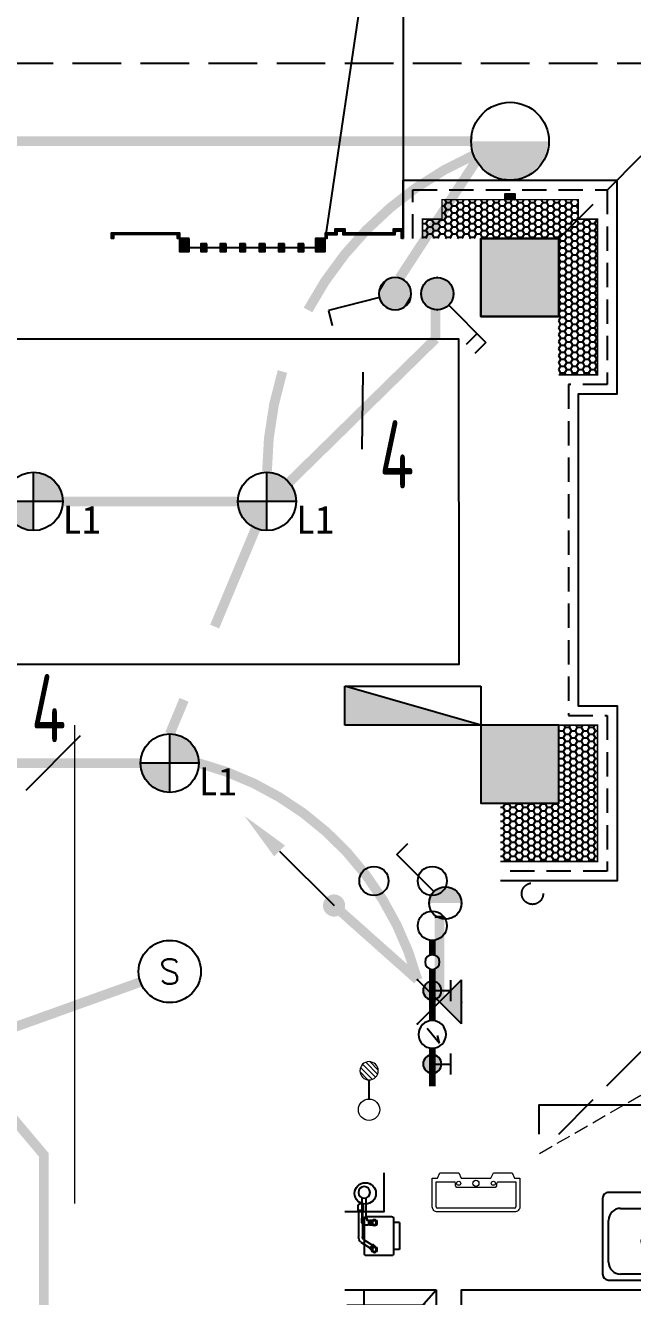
# Model space of a CAD drawing. Extents: x 3774419 to 4775970, y -926964 to 2266.
# Drawn here: x 3831078 to 3834200, y -702800 to -696270 of the extents above; entities that cross this region are included whole.
import ezdxf
from ezdxf.enums import TextEntityAlignment as Align

# ---------------------------------------------------------------- set-up
doc = ezdxf.new("R2010")
doc.units = 0
doc.header["$LTSCALE"] = 1000
doc.header["$MEASUREMENT"] = 0
doc.linetypes.add('DASH', pattern=[0.35, 0.25, -0.1])
doc.linetypes.add('HIDDEN', pattern=[0.375, 0.25, -0.125])
doc.layers.get('0').update_dxf_attribs({"linetype": 'CONTINUOUS'})
for name, color, linetype in [('!!电气', 1, 'CONTINUOUS'), ('A-EQPM-MECH', 191, 'CONTINUOUS'), ('A-标注', 1, 'CONTINUOUS'), ('AH-FURNITURE', 1, 'CONTINUOUS'), ('DIM-照明', 7, 'CONTINUOUS'), ('E-天花灯具', 92, 'CONTINUOUS'), ('E-天花辅助2', 54, 'CONTINUOUS'), ('EQUIP-照明', 3, 'CONTINUOUS'), ('EQUIP_消火栓', 7, 'CONTINUOUS'), ('IP-bath&kitchen-JOHNSON', 4, 'CONTINUOUS'), ('LVTRY', 252, 'CONTINUOUS'), ('LWIRE', 4, 'CONTINUOUS'), ('TEL_TEXT', 7, 'CONTINUOUS'), ('VPIPE-中水', 122, 'CONTINUOUS'), ('VPIPE-凝结', 150, 'CONTINUOUS'), ('VPIPE-消防', 1, 'TG_X'), ('VPIPE-给水', 3, 'TG_J'), ('VPIPE-雨水', 4, 'DASH'), ('WIRE-应急', 1, 'DASH'), ('WIRE-照明', 2, 'CONTINUOUS'), ('卫生间', 6, 'CONTINUOUS'), ('建筑-排气道', 252, 'CONTINUOUS'), ('污水', 3, 'CONTINUOUS'), ('看线', 185, 'CONTINUOUS'), ('立面', 73, 'CONTINUOUS'), ('立面-看线', 251, 'CONTINUOUS'), ('给水', 4, 'CONTINUOUS'), ('铝合金', 144, 'CONTINUOUS')]:
    doc.layers.add(name, color=color, linetype=linetype)
for name, color, linetype, lineweight in [('EQUIP_地漏', 7, 'CONTINUOUS', 18), ('PUB_HATCH', 8, 'CONTINUOUS', 9), ('STAIR', 252, 'CONTINUOUS', 20), ('VPIPE-废水', 31, 'TG_F', 18), ('WINDOW', 146, 'CONTINUOUS', 20), ('平面-空调预留孔', 252, 'CONTINUOUS', 15), ('立面-洞口示意', 252, 'CONTINUOUS', 13)]:
    doc.layers.add(name, color=color, linetype=linetype, lineweight=lineweight)
doc.styles.add('_TEL_DIM', font='SIMPLEX', dxfattribs={"width": 0.8, "height": 3.5, "bigfont": 'HZTXT'})
doc.styles.add('DIM_FONT', font='SIMPLEX', dxfattribs={"width": 0.7, "bigfont": 'GBCBIG'})
doc.styles.get("Standard").update_dxf_attribs({"font": 'gbenor.shx', "bigfont": 'gbcbig.shx'})
doc.styles.add('TG_LINETYPE', font='SIMPLEX', dxfattribs={"width": 0.8, "height": 3, "bigfont": 'HZTXT'})
doc.styles.add('黑体', font='simhei.ttf')
doc.linetypes.add('LED', pattern='A,0.5,-0.2,["LED",Standard,S=0.2,R=0,X=-0.2,Y=-0.1],-0.2', length=0.9)
doc.linetypes.add('TG_F', pattern='A,2,-0.3,["F",TG_LINETYPE,S=0.1,R=0,X=-0.23,Y=-0.15],0', length=2.3)
doc.linetypes.add('TG_J', pattern='A,2,-0.22,["J",TG_LINETYPE,S=0.1,R=0,X=-0.18,Y=-0.15],0', length=2.22)
doc.linetypes.add('TG_X', pattern='A,4,-0.3,["X",TG_LINETYPE,S=0.1,R=0,X=-0.23,Y=-0.15],0', length=4.3)

# ---------------------------------------------------------------- blocks, each defined once
blk = doc.blocks.new('A$C148B7D8E')
at = {"layer": '卫生间', "color": 252, "linetype": 'DASH'}
for p, q in [((15200, 14500), (16100, 15400)), ((15200, 9900), (16100, 10800))]:
    blk.add_line(p, q, dxfattribs=at)
blk.add_lwpolyline([(16100, 14000), (16100, 15400), (7700, 15400), (7700, 10800), (7300, 10800), (7300, 10000), (900, 10000), (900, 9000), (-900, 9000), (-900, -900), (1750, -900), (1750, -2100), (23450, -2100), (23450, -900), (25100, -900)], dxfattribs=at)
blk = doc.blocks.new('A$C1F074C3D')
at = {"layer": 'STAIR', "color": 252}
blk.add_line((-1190, 4160), (-1190, 1703.5), dxfattribs=at)
blk = doc.blocks.new('rtyg7uyhg')
at = {"layer": 'LVTRY'}
for p, q in [((193590.3, 45458.1), (193590.3, 45069.5)), ((194234.6, 45488.8), (193621, 45488.8)), ((194265.3, 45069.5), (194265.3, 45458.1)), ((193682.3, 45407), (193887.8, 45407)), ((193896.4, 45429.9), (193857.6, 45326.3)), ((193875.3, 45316), (193945.6, 45401.5)), ((193925.8, 45440.4), (193940.1, 45432.2)), ((194111.9, 45407), (194173.3, 45407)), ((193621, 45130.8), (193621, 45345.6)), ((193857.6, 45326.3), (193875.3, 45316)), ((194009.6, 45345.6), (194009.6, 45130.8)), ((194050.5, 45130.8), (194050.5, 45345.6)), ((194234.6, 45345.6), (194234.6, 45130.8)), ((193948.3, 45069.5), (193682.3, 45069.5)), ((194173.3, 45069.5), (194111.9, 45069.5)), ((193621, 45038.8), (194234.6, 45038.8))]:
    blk.add_line(p, q, dxfattribs=at)
for centre, radius in [((193866.4, 45437.7), 20.5), ((193989.2, 45437.7), 20.5), ((194071, 45437.7), 20.5), ((193815.3, 45238.2), 25.6), ((194137.5, 45238.2), 25.6)]:
    blk.add_circle(centre, radius, dxfattribs=at)
for centre, radius, start, end in [((193621, 45458.1), 30.7, 89.99999, 179.99999), ((194234.6, 45458.1), 30.7, 359.99999, 89.99999), ((193682.3, 45345.6), 61.4, 89.99999, 179.99999), ((193915.6, 45422.7), 20.5, 59.99999, 159.46231), ((193929.8, 45414.5), 20.5, 320.53767, 59.99999), ((193948.3, 45345.6), 61.4, 359.99999, 89.99999), ((194111.9, 45345.6), 61.4, 89.99999, 179.99999), ((194173.3, 45345.6), 61.4, 359.99999, 89.99999), ((193682.3, 45130.8), 61.4, 179.99999, 269.99999), ((193948.3, 45130.8), 61.4, 269.99999, 359.99999), ((194111.9, 45130.8), 61.4, 179.99999, 269.99999), ((194173.3, 45130.8), 61.4, 269.99999, 359.99999), ((193621, 45069.5), 30.7, 179.99999, 269.99999), ((194234.6, 45069.5), 30.7, 269.99999, 359.99999)]:
    blk.add_arc(centre, radius, start, end, dxfattribs=at)
at = {"layer": 'LVTRY', "style": 'DIM_FONT', "width": 0.8, "flags": 9}
for tag in ['YSIZE', 'XSIZE']:
    blk.add_attdef(tag, (193927.8, 45487.8), '', height=0.5, rotation=89.99999, dxfattribs=at)
blk = doc.blocks.new('A$C60D053AF')
at = {"layer": 'AH-FURNITURE', "color": 8}
for p, q in [((232.5, -90), (128.3, -90)), ((232.5, -110), (128.3, -110)), ((192.5, -71), (327.6, -71)), ((192.5, -91), (327.6, -91)), ((245, -129.5), (245, -122.5)), ((265, -129.5), (265, -122.5)), ((341.7, -96.9), (370, -143.2)), ((355.9, -82.7), (384.2, -129)), ((255, -281), (255, -251)), ((393, -281), (393, -251)), ((255, -281), (393, -281))]:
    blk.add_line(p, q, dxfattribs=at)
for points in [[(170, -68, 1), (170, -94), (192.5, -94), (192.5, -68)], [(234, -251), (414, -251, 0.414214), (424, -241), (424, -111, 0.414214), (414, -101), (234, -101, 0.414214), (224, -111), (224, -241, 0.414214)], [(268, -122.5), (268, -107, 0.414214), (248, -87), (232.5, -87), (232.5, -113), (242, -113), (242, -122.5)], [(242, -152, 1), (268, -152), (268, -129.5), (242, -129.5)], [(383.8, -161.2, 1), (402.2, -142.8), (386.3, -126.9), (367.9, -145.3)]]:
    blk.add_lwpolyline(points, format="xyb", close=True, dxfattribs=at)
for centre, radius in [((100, -100), 30), ((255, -152), 15), ((255, -152), 10), ((393, -152), 15), ((393, -152), 10)]:
    blk.add_circle(centre, radius, dxfattribs=at)
for radius in [40, 20]:
    blk.add_arc((327.6, -111), radius, 45, 90, dxfattribs=at)
blk = doc.blocks.new('A-Kitchen-7')
at = {"layer": 'LVTRY'}
for p, q in [((-518.7, 779.7), (-7.2, 834.3)), ((-7.2, 834.3), (-3.6, 810.6)), ((-515, 756), (-518.7, 779.7)), ((-3.6, 810.6), (-515, 756)), ((515, 756), (-515, 756)), ((-515, 756), (-515, 40)), ((-485.6, 760.5), (-484.9, 756)), ((-29.1, 767), (-112.1, 756)), ((-29.1, 767), (-35.2, 806.4)), ((515, 780), (0, 780)), ((0, 756), (0, 780)), ((515, 756), (515, 780)), ((515, 40), (515, 756)), ((-515, 40), (515, 40))]:
    blk.add_line(p, q, dxfattribs=at)
blk.add_lwpolyline([(-468.9, 40), (-468.9, 0), (468.9, 0), (468.9, 40)], close=True, dxfattribs=at)
blk = doc.blocks.new('FRSDFDGDGDRGDR')
at = {"layer": '平面-空调预留孔', "color": 252}
for p, q in [((699612.3, 775044), (699612.3, 775441.2)), ((699618.9, 775447.8), (699746.3, 775447.8)), ((699746.3, 775447.8), (699746.3, 775355.4)), ((699719.9, 775342.2), (699719.9, 775143)), ((699726.5, 775348.8), (699739.7, 775348.8)), ((699726.5, 775136.4), (699739.7, 775136.4)), ((699746.3, 775129.8), (699746.3, 775037.4)), ((699746.3, 775037.4), (699618.9, 775037.4))]:
    blk.add_line(p, q, dxfattribs=at)
blk.add_lwpolyline([(699766.1, 775166.7), (699792.5, 775153.5), (699792.5, 775057.2), (699766.1, 775044), (699766.1, 775017.6), (699618.9, 775017.6, -0.414214), (699592.5, 775044), (699592.5, 775441.2, -0.414214), (699618.9, 775467.6), (699766.1, 775467.6), (699766.1, 775441.2), (699792.5, 775428), (699792.5, 775331.6), (699766.1, 775318.4)], format="xyb", close=True, dxfattribs=at)
for centre, radius in [((699739.7, 775331.6), 10.6), ((699739.7, 775243.2), 15.8), ((699739.7, 775153.5), 10.6)]:
    blk.add_circle(centre, radius, dxfattribs=at)
for centre, start, end in [((699618.9, 775441.2), 90, 180), ((699726.5, 775342.2), 90, 180), ((699739.7, 775355.4), 270, 360), ((699726.5, 775143), 180, 270), ((699739.7, 775129.8), 0, 90), ((699618.9, 775044), 180, 270)]:
    blk.add_arc(centre, 6.6, start, end, dxfattribs=at)
blk = doc.blocks.new('*U148')
h = blk.add_hatch(color=5)
h.set_gradient(color1=(0, 0, 255), rotation=180, tint=1)
h.paths.add_polyline_path([(0, 0), (-6.35, -6.35), (-6.35, -2.159), (-15, -2.159), (-15, 2.159), (-6.35, 2.159), (-6.35, 6.35)])
at = {"color": 0, "linetype": 'Continuous'}
blk.add_lwpolyline([(0, 0), (-6.35, -6.35), (-6.35, -2.159), (-15, -2.159), (-15, 2.159), (-6.35, 2.159), (-6.35, 6.35)], close=True, dxfattribs=at)
blk = doc.blocks.new('GDGDRGDRGRD')
at = {"layer": 'PUB_HATCH'}
blk.add_hatch(color=252, dxfattribs=at).paths.add_polyline_path([(430319.8, 370173.6), (430319.8, 370443.6), (430179.8, 370443.6), (430179.8, 370428.6), (430284.8, 370428.6), (430304.8, 370408.6), (430304.8, 370208.6), (430284.8, 370188.6), (429964.8, 370188.6), (429944.8, 370208.6), (429944.8, 370408.6), (429964.8, 370428.6), (430069.8, 370428.6), (430069.8, 370443.6), (429929.8, 370443.6), (429929.8, 370173.6)])
at = {"layer": 'LVTRY', "color": 251}
for p, q in [((430080.5, 371515.4), (429864.6, 371758.3)), ((430334.8, 371758.3), (429864.6, 371758.3)), ((429864.6, 371758.3), (429864.6, 370858.3)), ((430234.8, 370858.3), (430234.8, 371758.3)), ((430334.8, 371515.4), (430080.5, 371515.4)), ((430080.5, 371515.4), (430080.5, 371100.3)), ((429864.6, 370858.3), (430080.5, 371100.3)), ((430080.5, 371100.3), (430334.8, 371100.3)), ((429864.6, 370858.3), (430334.8, 370858.3))]:
    blk.add_line(p, q, dxfattribs=at)
at = {"layer": 'LVTRY'}
for p, q in [((429924.8, 371678.3), (430324.8, 371678.3)), ((429914.8, 370948.3), (429914.8, 371668.3)), ((429994.8, 371628.3), (429994.8, 371418.3)), ((429999.8, 371628.3), (429999.8, 371418.3)), ((430289.8, 371638.3), (430004.8, 371638.3)), ((430289.8, 371633.3), (430004.8, 371633.3)), ((430045.1, 371658.3), (430045.1, 371568.3)), ((430049.6, 371658.3), (430045.1, 371658.3)), ((430049.6, 371568.3), (430049.6, 371658.3)), ((430194.8, 371418.3), (430194.8, 371628.3)), ((430199.8, 371418.3), (430199.8, 371628.3)), ((430234.8, 371668.3), (430234.8, 370948.3)), ((430045.1, 371568.3), (430049.6, 371568.3)), ((429974.8, 371525.6), (430102.3, 371525.6)), ((429974.8, 371521.1), (429974.8, 371525.6)), ((430102.3, 371521.1), (429974.8, 371521.1)), ((430045.1, 371388.3), (430045.1, 371478.3)), ((430045.1, 371478.3), (430049.6, 371478.3)), ((430049.6, 371478.3), (430049.6, 371388.3)), ((430219.8, 371525.6), (430092.3, 371525.6)), ((430092.3, 371525.6), (430092.3, 371521.1)), ((430092.3, 371521.1), (430219.8, 371521.1)), ((430102.3, 371525.6), (430102.3, 371521.1)), ((430219.8, 371521.1), (430219.8, 371525.6)), ((430234.8, 371100.3), (430234.8, 371515.4)), ((430004.8, 371413.3), (430289.8, 371413.3)), ((429935.4, 371358.3), (429974.2, 371358.3)), ((429954.8, 371338.9), (429954.8, 371377.7)), ((430004.8, 371408.3), (430289.8, 371408.3)), ((430049.6, 371388.3), (430045.1, 371388.3)), ((429935.4, 371258.3), (429974.2, 371258.3)), ((429954.8, 371238.9), (429954.8, 371277.7)), ((430045.1, 371228.3), (430045.1, 371138.3)), ((430049.6, 371228.3), (430045.1, 371228.3)), ((430049.6, 371138.3), (430049.6, 371228.3)), ((429994.8, 370988.3), (429994.8, 371198.3)), ((429999.8, 370988.3), (429999.8, 371198.3)), ((430004.8, 371208.3), (430289.8, 371208.3)), ((430004.8, 371203.3), (430289.8, 371203.3)), ((430194.8, 371198.3), (430194.8, 370988.3)), ((430199.8, 371198.3), (430199.8, 370988.3)), ((430102.3, 371095.6), (429974.8, 371095.6)), ((429974.8, 371095.6), (429974.8, 371091.1)), ((429974.8, 371091.1), (430102.3, 371091.1)), ((430045.1, 371138.3), (430049.6, 371138.3)), ((430092.3, 371091.1), (430092.3, 371095.6)), ((430092.3, 371095.6), (430219.8, 371095.6)), ((430219.8, 371091.1), (430092.3, 371091.1)), ((430102.3, 371091.1), (430102.3, 371095.6)), ((430219.8, 371095.6), (430219.8, 371091.1)), ((430045.1, 370958.3), (430045.1, 371048.3)), ((430045.1, 371048.3), (430049.6, 371048.3)), ((430049.6, 371048.3), (430049.6, 370958.3)), ((430289.8, 370983.3), (430004.8, 370983.3)), ((430289.8, 370978.3), (430004.8, 370978.3)), ((430049.6, 370958.3), (430045.1, 370958.3)), ((430324.8, 370938.3), (429924.8, 370938.3))]:
    blk.add_line(p, q, dxfattribs=at)
at = {"layer": 'LVTRY', "color": 252}
for p, q in [((430069.8, 370428.6), (430069.8, 370443.6)), ((430179.8, 370428.6), (430179.8, 370443.6))]:
    blk.add_line(p, q, dxfattribs=at)
at = {"layer": 'LVTRY'}
blk.add_lwpolyline([(429608.8, 370758.3), (429734.8, 370758.3), (429734.8, 371758.3), (427634.8, 371758.3)], dxfattribs=at)
at = {"layer": 'LVTRY', "color": 252}
for points in [[(430334.8, 370158.6), (429914.8, 370158.6), (429914.8, 370458.6), (430334.8, 370458.6)], [(430319.8, 370173.6), (429929.8, 370173.6), (429929.8, 370443.6), (430319.8, 370443.6)], [(429964.8, 370428.6), (430284.8, 370428.6), (430304.8, 370408.6), (430304.8, 370208.6), (430284.8, 370188.6), (429964.8, 370188.6), (429944.8, 370208.6), (429944.8, 370408.6), (429964.8, 370428.6)]]:
    blk.add_lwpolyline(points, close=True, dxfattribs=at)
at = {"layer": 'LVTRY'}
for centre, radius in [((430147.3, 371523.3), 29.7), ((430147.3, 371523.3), 11.7), ((429954.8, 371358.3), 17), ((429954.8, 371258.3), 17), ((430147.3, 371093.3), 29.7), ((430147.3, 371093.3), 11.7)]:
    blk.add_circle(centre, radius, dxfattribs=at)
for centre, radius, start, end in [((429924.8, 371668.3), 10, 90, 180), ((430224.8, 371668.3), 10, 0, 90), ((430004.8, 371628.3), 10, 90, 180), ((430004.8, 371628.3), 5, 90, 180), ((430189.8, 371628.3), 10, 0, 90), ((430189.8, 371628.3), 5, 0, 90), ((430047.3, 371523.3), 56.7, 2.27424, 87.72576), ((430047.3, 371523.3), 52.2, 2.47041, 87.52959), ((430147.3, 371523.3), 56.7, 92.27424, 177.72576), ((430147.3, 371523.3), 52.2, 92.47041, 177.52959), ((430047.3, 371523.3), 56.7, 272.27424, 357.72576), ((430047.3, 371523.3), 52.2, 272.47041, 357.52959), ((430147.3, 371523.3), 56.7, 182.27424, 267.72576), ((430147.3, 371523.3), 52.2, 182.47041, 267.52959), ((430004.8, 371418.3), 10, 180, 270), ((430004.8, 371418.3), 5, 180, 270), ((430189.8, 371418.3), 5, 270, 0), ((430189.8, 371418.3), 10, 270, 0), ((430004.8, 371198.3), 10, 90, 180), ((430004.8, 371198.3), 5, 90, 180), ((430047.3, 371093.3), 56.7, 2.27424, 87.72576), ((430147.3, 371093.3), 56.7, 92.27424, 177.72576), ((430189.8, 371198.3), 10, 0, 90), ((430189.8, 371198.3), 5, 0, 90), ((430047.3, 371093.3), 52.2, 2.47041, 87.52959), ((430047.3, 371093.3), 56.7, 272.27424, 357.72576), ((430047.3, 371093.3), 52.2, 272.47041, 357.52959), ((430147.3, 371093.3), 56.7, 182.27424, 267.72576), ((430147.3, 371093.3), 52.2, 92.47041, 177.52959), ((430147.3, 371093.3), 52.2, 182.47041, 267.52959), ((430004.8, 370988.3), 10, 180, 270), ((430004.8, 370988.3), 5, 180, 270), ((430189.8, 370988.3), 5, 270, 0), ((430189.8, 370988.3), 10, 270, 0), ((429924.8, 370948.3), 10, 180, 270), ((430224.8, 370948.3), 10, 270, 0)]:
    blk.add_arc(centre, radius, start, end, dxfattribs=at)
at = {"layer": '立面-洞口示意', "color": 252}
blk.add_lwpolyline([(430334.8, 370158.6), (430071.3, 370252.5), (429914.8, 370458.6)], dxfattribs=at)
at = {"xscale": -1, "rotation": 270}
blk.add_blockref('FRSDFDGDGDRGDR', (-345582.7, -327434.2), dxfattribs=at)
at = {"xscale": -1}
blk.add_blockref('rtyg7uyhg', (622599.6, 326769.5), dxfattribs=at)
at = {"rotation": 270}
blk.add_blockref('A$C60D053AF', (430334.8, 372358.3), dxfattribs=at)
at = {"layer": 'LVTRY', "color": 1, "extrusion": (0, 0, -1), "xscale": -0.7999999999883585, "yscale": 0.7999999999883585, "zscale": -0.7999999999883585}
blk.add_blockref('A-Kitchen-7', (-429196.8, 370158.6), dxfattribs=at)
at = {"layer": '建筑-排气道', "xscale": -5, "yscale": 5, "zscale": 5, "rotation": 90}
blk.add_blockref('*U148', (430134.7, 370490.9), dxfattribs=at)
blk = doc.blocks.new('A$C2705576B')
at = {"layer": '给水'}
h = blk.add_hatch(color=252, dxfattribs=at)
edge = h.paths.add_edge_path()
edge.add_arc((417.5, -1741.2), 47.2, 0, 360)
h = blk.add_hatch(color=252, dxfattribs=at)
edge = h.paths.add_edge_path()
edge.add_arc((794.7, -1741.2), 47.2, 0, 360)
at = {"layer": '给水', "color": 252}
for p, q in [((363.1, -1645.4), (471.8, -1645.4)), ((417.5, -1741.2), (417.5, -1645.4)), ((740.3, -1645.4), (849, -1645.4)), ((794.7, -1741.2), (794.7, -1645.4)), ((601.1, -1768.1), (525.3, -1704.3)), ((525.3, -1704.3), (564, -1715))]:
    blk.add_line(p, q, dxfattribs=at)
at = {"layer": '给水', "color": 252, "const_width": 35.4}
for points in [[(499.1, -1741.2), (302.5, -1741.2)], [(903.5, -1741.2), (640.6, -1741.2)], [(1052.8, -1741.2), (978.5, -1741.2)]]:
    blk.add_lwpolyline(points, dxfattribs=at)
at = {"layer": '给水', "color": 252}
for centre, radius in [((417.5, -1741.2), 47.2), ((569.8, -1741.2), 70.8), ((794.7, -1741.2), 47.2), ((941, -1741.2), 37.5)]:
    blk.add_circle(centre, radius, dxfattribs=at)
blk = doc.blocks.new('$TwtSys$00000141')
at = {"color": 252}
for p, q in [((-47.1, 3.8), (-5, 45.9)), ((-47.1, 3.8), (-5, 45.9)), ((-43.6, -17.5), (17.5, 43.6)), ((-43.6, -17.5), (17.5, 43.6)), ((-33.2, -33.2), (33.2, 33.2)), ((-33.2, -33.2), (33.2, 33.2)), ((-16.2, -43.5), (43.8, 16.4)), ((-16.2, -43.5), (43.8, 16.4)), ((5.7, -46.1), (46.1, -5.7)), ((5.7, -46.1), (46.1, -5.7))]:
    blk.add_line(p, q, dxfattribs=at)
blk.add_circle((0, 0), 47, dxfattribs=at)
blk.add_circle((0, 0), 47, dxfattribs=at)
blk = doc.blocks.new('$TwtSys$00000434')
at = {"color": 252}
for p, q in [((-0.5, 0.5), (-0.5, -0.5)), ((-0.5, -0.5), (0.5, 0.5)), ((0.5, 0.5), (-0.5, 0.5)), ((0.5, -0.5), (0.5, 0.5)), ((-0.5, -0.5), (0.5, -0.5))]:
    blk.add_line(p, q, dxfattribs=at)
blk.add_solid([(0.5, -0.5), (0.5, 0.5), (-0.5, -0.5)], dxfattribs=at)
blk = doc.blocks.new('A$C028C60F5')
at = {"color": 252}
blk.add_lwpolyline([(400, 0), (0, 0), (0, -400), (400, -400)], close=True, dxfattribs=at)
at = {"layer": 'PUB_HATCH', "color": 252}
blk.add_solid([(0, -400), (400, -400), (0, 0), (400, 0)], dxfattribs=at)
blk = doc.blocks.new('A$C3EFA6995')
for p in [(9700, 100), (9700, -2400), (15900, -2400)]:
    blk.add_blockref('A$C028C60F5', p)
at = {"xscale": -1}
blk.add_blockref('A$C028C60F5', (16300, 100), dxfattribs=at)
blk = doc.blocks.new('A$C24590F8F')
at = {"layer": '立面'}
h = blk.add_hatch(dxfattribs=at)
h.set_pattern_fill('ANSI31', color=252, scale=2)
h.set_pattern_definition([(45, (-879550.0308, -779765.5013), (-2.24506403, 2.24506403), [])])
h.paths.add_polyline_path([(14874.7, 15800), (14824.7, 15800), (14824.7, 15830), (14874.7, 15830)])
h = blk.add_hatch(dxfattribs=at)
h.set_pattern_fill('ANSI31', color=252, scale=2)
h.set_pattern_definition([(45, (-879750.0308, -780835.0008), (-2.24506403, 2.24506403), [])])
edge = h.paths.add_edge_path()
edge.add_line((13150, 15600), (13140, 15600))
edge.add_line((13140, 15600), (13140, 15620))
edge.add_line((13140, 15620), (12810, 15620))
edge.add_line((12810, 15620), (12810, 15600.1))
edge.add_line((12810, 15600.1), (12800, 15600))
edge.add_line((12800, 15600), (12800, 15630))
edge.add_line((12800, 15630), (13150, 15630))
edge.add_line((13150, 15630), (13150, 15600))
h = blk.add_hatch(dxfattribs=at)
h.set_pattern_fill('ANSI31', color=252, scale=2)
h.set_pattern_definition([(45, (-691542.282, -939480.3315), (-2.24506403, 2.24506403), [])])
h.paths.add_polyline_path([(14299.8, 15600.1), (13900.1, 15600.1), (13900.1, 15630.1), (13950.1, 15630.1), (13950.1, 15650.2), (14000.1, 15650.2), (14000.1, 15630.2), (14249.9, 15630), (14250.1, 15650.2), (14299.8, 15650.2)])
h.paths.add_polyline_path([(14289.8, 15600.1), (13910.1, 15600.1), (13910.1, 15620.1), (13960.1, 15620.1), (13960.1, 15640.2), (13990.1, 15640.2), (13990.1, 15620.2), (14259.8, 15620), (14260, 15640.2), (14289.8, 15640.2)])
h = blk.add_hatch(dxfattribs=at)
h.set_pattern_fill('ANSI31', color=252, scale=2)
h.set_pattern_definition([(45, (-690902.5144, -939480.51), (-2.24506403, 2.24506403), [])])
h.paths.add_polyline_path([(13200, 15600), (13150, 15600), (13150, 15533.3), (13200, 15533.3)])
h = blk.add_hatch(dxfattribs=at)
h.set_pattern_fill('ANSI31', color=252, scale=2)
h.set_pattern_definition([(45, (-690992.517, -939480.519), (-2.24506403, 2.24506403), [])])
h.paths.add_polyline_path([(13290, 15573), (13260, 15573), (13260, 15533.3), (13290, 15533.3)])
h = blk.add_hatch(dxfattribs=at)
h.set_pattern_fill('ANSI31', color=252, scale=2)
h.set_pattern_definition([(45, (-691092.517, -939480.518), (-2.24506403, 2.24506403), [])])
h.paths.add_polyline_path([(13390, 15573), (13360, 15573), (13360, 15533.3), (13390, 15533.3)])
h = blk.add_hatch(dxfattribs=at)
h.set_pattern_fill('ANSI31', color=252, scale=2)
h.set_pattern_definition([(45, (-691192.517, -939480.517), (-2.24506403, 2.24506403), [])])
h.paths.add_polyline_path([(13490, 15573), (13460, 15573), (13460, 15533.3), (13490, 15533.3)])
h = blk.add_hatch(dxfattribs=at)
h.set_pattern_fill('ANSI31', color=252, scale=2)
h.set_pattern_definition([(45, (-691292.517, -939480.5162), (-2.24506403, 2.24506403), [])])
h.paths.add_polyline_path([(13590, 15573), (13560, 15573), (13560, 15533.3), (13590, 15533.3)])
h = blk.add_hatch(dxfattribs=at)
h.set_pattern_fill('ANSI31', color=252, scale=2)
h.set_pattern_definition([(45, (-691392.517, -939480.5153), (-2.24506403, 2.24506403), [])])
h.paths.add_polyline_path([(13690, 15573), (13660, 15573), (13660, 15533.3), (13690, 15533.3)])
h = blk.add_hatch(dxfattribs=at)
h.set_pattern_fill('ANSI31', color=252, scale=2)
h.set_pattern_definition([(45, (-691492.517, -939480.5144), (-2.24506403, 2.24506403), [])])
h.paths.add_polyline_path([(13790, 15573), (13760, 15573), (13760, 15533.3), (13790, 15533.3)])
h = blk.add_hatch(dxfattribs=at)
h.set_pattern_fill('ANSI31', color=252, scale=2)
h.set_pattern_definition([(45, (-691602.5177, -939480.5138), (-2.24506403, 2.24506403), [])])
h.paths.add_polyline_path([(13900, 15600), (13850, 15600), (13850, 15533.3), (13900, 15533.3)])
at = {"layer": '立面-看线'}
h = blk.add_hatch(dxfattribs=at)
h.set_pattern_fill('HONEY', color=252, scale=13)
h.set_pattern_definition([(0, (-420517.216, -516416.725), (30.95625, 17.872595), [20.6375, -41.275]), (120, (-420517.216, -516416.725), (-30.9562463, 17.8726014), [20.6375, -41.275]), (60, (-420517.216, -516416.725), (3.7e-06, 35.7451964), [-41.275, 20.6375])])
h.paths.add_polyline_path([(14499.7, 15700), (14499.7, 15800), (15199.7, 15800), (15199.7, 15700), (15299.7, 15700), (15299.7, 14900), (15100, 14900), (15100, 15600), (14400.6, 15600), (14400.6, 15700)])
h = blk.add_hatch(dxfattribs=at)
h.set_pattern_fill('HONEY', color=252, scale=13)
h.set_pattern_definition([(0, (-420616.579, -519916.725), (30.95625, 17.872595), [20.6375, -41.275]), (120, (-420616.579, -519916.725), (-30.9562463, 17.8726014), [20.6375, -41.275]), (60, (-420616.579, -519916.725), (3.7e-06, 35.7451964), [-41.275, 20.6375])])
h.paths.add_polyline_path([(14800, 12700), (15100, 12700), (15100, 13100), (15299.4, 13100), (15299.4, 12400), (14800, 12400)])
at = {"color": 252, "const_width": 8}
for points in [[(15100, 14900), (15299.7, 14900), (15299.7, 15700), (15199.7, 15700), (15199.7, 15800), (14909.7, 15800), (14909.7, 15800), (14789.7, 15800), (14789.7, 15800), (14499.7, 15800), (14499.7, 15700), (14399.7, 15700), (14399.7, 15600)], [(15100, 13100), (15300, 13100), (15300, 12400), (14800, 12400)]]:
    blk.add_lwpolyline(points, dxfattribs=at)
at = {"layer": 'A-EQPM-MECH', "color": 252}
for points in [[(9300.3, 15600), (9300.3, 18300), (14300.2, 18300), (14300.2, 15600)], [(14300, 18300), (13900, 15600)]]:
    blk.add_lwpolyline(points, dxfattribs=at)
at = {"layer": 'IP-bath&kitchen-JOHNSON', "color": 252}
blk.add_lwpolyline([(14200, 10800), (14200, 10600), (14000, 10600)], dxfattribs=at)
at = {"layer": 'VPIPE-中水', "color": 252, "linetype": 'Continuous'}
blk.add_circle((14105.2, 10695), 55, dxfattribs=at)
at = {"layer": 'VPIPE-凝结', "color": 252}
blk.add_line((14125, 11180), (14125, 11278), dxfattribs=at)
at = {"layer": 'VPIPE-废水', "color": 252}
blk.add_circle((14125, 11125), 55, dxfattribs=at)
at = {"layer": 'VPIPE-消防', "color": 252, "linetype": 'Continuous'}
blk.add_circle((14150, 12300), 75, dxfattribs=at)
at = {"layer": 'VPIPE-给水', "color": 252, "linetype": 'Continuous'}
for centre in [(14450, 12300), (14450, 12070)]:
    blk.add_circle(centre, 75, dxfattribs=at)
at = {"layer": 'VPIPE-雨水', "color": 252}
blk.add_circle((14965, 12235), 55, dxfattribs=at)
at = {"layer": 'WINDOW', "color": 252, "linetype": 'DASH', "ltscale": 0.3}
blk.add_lwpolyline([(15001.9, 10900), (15521.5, 11200, -0.131652), (15601.9, 10900)], format="xyb", dxfattribs=at)
at = {"layer": '看线', "color": 252}
blk.add_lwpolyline([(14299.7, 15600), (14299.7, 15900), (15399.7, 15900), (15399.7, 14800), (15200, 14800), (15200, 13200), (15400, 13200), (15400, 12300), (14800, 12300)], dxfattribs=at)
at = {"layer": '看线', "color": 252, "linetype": 'HIDDEN', "ltscale": 0.5}
blk.add_lwpolyline([(14349.7, 15600), (14349.7, 15850), (15349.7, 15850), (15349.7, 14850), (15150, 14850), (15150, 13150), (15350, 13150), (15350, 12350), (14800, 12350)], dxfattribs=at)
at = {"layer": '看线', "color": 252, "ltscale": 0.5}
blk.add_lwpolyline([(15000, 11000), (15000, 11150), (16200, 11150), (16200, 11000)], dxfattribs=at)
at = {"layer": '立面', "color": 252}
for p, q in [((13690, 15573), (13660, 15573)), ((13660, 15573), (13660, 15533.3)), ((13690, 15533.3), (13690, 15573)), ((13660, 15533.3), (13690, 15533.3))]:
    blk.add_line(p, q, dxfattribs=at)
for points in [[(14874.7, 15800), (14824.7, 15800), (14824.7, 15830), (14874.7, 15830)], [(13200, 15600), (13150, 15600), (13150, 15533.3), (13200, 15533.3)], [(13290, 15573), (13260, 15573), (13260, 15533.3), (13290, 15533.3)], [(13390, 15573), (13360, 15573), (13360, 15533.3), (13390, 15533.3)], [(13490, 15573), (13460, 15573), (13460, 15533.3), (13490, 15533.3)], [(13590, 15573), (13560, 15573), (13560, 15533.3), (13590, 15533.3)], [(13900, 15600), (13850, 15600), (13850, 15533.3), (13900, 15533.3)]]:
    blk.add_lwpolyline(points, close=True, dxfattribs=at)
blk.add_lwpolyline([(13150, 15600), (13140, 15600), (13140, 15620), (12810, 15620), (12810, 15600.1), (12800, 15600), (12800, 15630), (13150, 15630), (13150, 15600)], dxfattribs=at)
at = {"layer": '铝合金', "color": 252}
for p, q in [((13260, 15553.2), (13200, 15553.2)), ((13360, 15553.2), (13290, 15553.2)), ((13460, 15553.2), (13390, 15553.2)), ((13560, 15553.2), (13490, 15553.2)), ((13660, 15553.2), (13590, 15553.2)), ((13760, 15553.2), (13690, 15553.2)), ((13850, 15553.2), (13790, 15553.2))]:
    blk.add_line(p, q, dxfattribs=at)
for points in [[(14874.7, 15800), (14824.7, 15800), (14824.7, 15830), (14874.7, 15830)], [(13200, 15600), (13150, 15600), (13150, 15533.3), (13200, 15533.3)], [(13290, 15573), (13260, 15573), (13260, 15533.3), (13290, 15533.3)], [(13390, 15573), (13360, 15573), (13360, 15533.3), (13390, 15533.3)], [(13490, 15573), (13460, 15573), (13460, 15533.3), (13490, 15533.3)], [(13590, 15573), (13560, 15573), (13560, 15533.3), (13590, 15533.3)], [(13690, 15573), (13660, 15573), (13660, 15533.3), (13690, 15533.3)], [(13790, 15573), (13760, 15573), (13760, 15533.3), (13790, 15533.3)], [(13900, 15600), (13850, 15600), (13850, 15533.3), (13900, 15533.3)]]:
    blk.add_lwpolyline(points, close=True, dxfattribs=at)
for points in [[(13150, 15600), (13140, 15600), (13140, 15620), (12810, 15620), (12810, 15600.1), (12800, 15600), (12800, 15630), (13150, 15630), (13150, 15600)], [(13900.1, 15600.1), (13900.1, 15630.1), (13950.1, 15630.1), (13950.1, 15650.2), (14000.1, 15650.2), (14000.1, 15630.2), (14249.9, 15630), (14250.1, 15650.2), (14299.8, 15650.2), (14299.8, 15600.1)], [(13910.1, 15600.1), (13910.1, 15620.1), (13960.1, 15620.1), (13960.1, 15640.2), (13990.1, 15640.2), (13990.1, 15620.2), (14259.8, 15620), (14260, 15640.2), (14289.8, 15640.2), (14289.8, 15600.1)]]:
    blk.add_lwpolyline(points, dxfattribs=at)
at = {"color": 252}
for name, p in [('A$C148B7D8E', (-100, 1100)), ('A$C3EFA6995', (-1200, 15500)), ('A$C028C60F5', (14700, 15600)), ('A$C1F074C3D', (13800, 8940))]:
    blk.add_blockref(name, p, dxfattribs=at)
at = {"color": 252, "xscale": -1}
blk.add_blockref('GDGDRGDRGRD', (444334.8, -361558.3), dxfattribs=at)
at = {"layer": 'EQUIP_地漏', "color": 252, "xscale": -1, "rotation": 359.999999999891}
blk.add_blockref('$TwtSys$00000141', (14125, 11325), dxfattribs=at)
at = {"layer": 'EQUIP_消火栓', "color": 252, "xscale": -700, "yscale": 200, "zscale": 700}
blk.add_blockref('$TwtSys$00000434', (14350, 13200), dxfattribs=at)
at = {"layer": '污水', "color": 252, "xscale": -1, "rotation": 269.999999999891}
blk.add_blockref('A$C2705576B', (16191.2, 10942.2), dxfattribs=at)
blk = doc.blocks.new('$equip$00001151')
blk.add_circle((0, 0.5), 0.5)
for points in [[(0.433, 0.25), (-0.433, 0.25), (0.5, 0.5), (-0.5, 0.5)], [(0.25, 0.067), (-0.25, 0.067), (0.433, 0.25), (-0.433, 0.25)], [(0, 0), (0, 0), (0.25, 0.067), (-0.25, 0.067)]]:
    blk.add_solid(points)
at = {"flags": 9}
blk.add_attdef('A', (0, 0), '', height=0.00002, dxfattribs=at)
blk = doc.blocks.new('$equip$00001154')
for p, q in [((0, 0.283), (0, -0.283)), ((0, 0.283), (0.566, -0.283)), ((0.566, 0.283), (0, -0.283))]:
    blk.add_line(p, q)
for p in [(0.566, 0.283), (0, 0.004), (0.283, 0), (0.566, -0.283)]:
    blk.add_point(p)
blk.add_solid([(0, -0.283), (0.283, 0), (0, 0.283)])
at = {"layer": 'TEL_TEXT', "style": '_TEL_DIM', "flags": 1}
blk.add_attdef('A', text='', height=0.00002, dxfattribs=at).set_placement((0, 0), align=Align.MIDDLE_CENTER)
blk = doc.blocks.new('$equip$00001213')
for p, q in [((0.147, 0.356), (0.625, 0.833)), ((0.625, 0.833), (0.766, 0.692))]:
    blk.add_line(p, q)
blk.add_circle((0, 0.208), 0.208)
for p in [(0, 0.417), (-0.208, 0.208), (0.208, 0.208), (0, 0)]:
    blk.add_point(p)
for points in [[(0.104, 0.389), (0.104, 0.028), (0, 0.417), (0, 0)], [(0.18, 0.313), (0.18, 0.104), (0.104, 0.389), (0.104, 0.028)], [(0.208, 0.208), (0.208, 0.208), (0.18, 0.313), (0.18, 0.104)]]:
    blk.add_solid(points)
at = {"flags": 9}
blk.add_attdef('A', (0, 0), '', height=0.00002, dxfattribs=at)
blk = doc.blocks.new('$TelecSys$00000079')
for p, q in [((0.7, 0.7), (0, 0)), ((0.104, 0.104), (0.104, 0.104)), ((-0.104, -0.104), (-0.104, -0.104))]:
    blk.add_line(p, q)
at = {"const_width": 0.142}
blk.add_lwpolyline([(-0.071, 0, 1), (0.071, 0, 1)], format="xyb", close=True, dxfattribs=at)
blk.add_solid([(0.63, 0.77), (0.77, 0.63), (1.15, 1.15)])
at = {"width": 0.8, "flags": 9}
blk.add_attdef('A', (0, 0), '', height=0.00002, dxfattribs=at)
blk = doc.blocks.new('$equip$00001963')
for p, q in [((0.147, 0.356), (0.625, 0.833)), ((0.625, 0.833), (0.766, 0.692)), ((0.512, 0.72), (0.653, 0.579))]:
    blk.add_line(p, q)
blk.add_circle((0, 0.208), 0.208)
for p in [(0, 0.417), (-0.208, 0.208), (0.208, 0.208), (0, 0)]:
    blk.add_point(p)
for points in [[(-0.104, 0.389), (0.104, 0.389), (-0.18, 0.313), (0.18, 0.313)], [(0, 0.417), (0, 0.417), (-0.104, 0.389), (0.104, 0.389)], [(-0.18, 0.313), (0.18, 0.313), (-0.208, 0.208), (0.208, 0.208)], [(-0.18, 0.104), (0.18, 0.104), (-0.208, 0.208), (0.208, 0.208)], [(-0.104, 0.028), (0.104, 0.028), (-0.18, 0.104), (0.18, 0.104)], [(0, 0), (0, 0), (-0.104, 0.028), (0.104, 0.028)]]:
    blk.add_solid(points)
at = {"layer": 'TEL_TEXT', "style": '_TEL_DIM', "flags": 1}
blk.add_attdef('A', text='', height=0.00002, dxfattribs=at).set_placement((0, 0), align=Align.MIDDLE_CENTER)
blk = doc.blocks.new('$equip$00001962')
for p, q in [((0.147, 0.356), (0.625, 0.833)), ((0.625, 0.833), (0.766, 0.692))]:
    blk.add_line(p, q)
blk.add_circle((0, 0.208), 0.208)
for p in [(0, 0.417), (-0.208, 0.208), (0.208, 0.208), (0, 0)]:
    blk.add_point(p)
for points in [[(-0.104, 0.389), (0.104, 0.389), (-0.18, 0.313), (0.18, 0.313)], [(0, 0.417), (0, 0.417), (-0.104, 0.389), (0.104, 0.389)], [(-0.18, 0.313), (0.18, 0.313), (-0.208, 0.208), (0.208, 0.208)], [(-0.18, 0.104), (0.18, 0.104), (-0.208, 0.208), (0.208, 0.208)], [(-0.104, 0.028), (0.104, 0.028), (-0.18, 0.104), (0.18, 0.104)], [(0, 0), (0, 0), (-0.104, 0.028), (0.104, 0.028)]]:
    blk.add_solid(points)
at = {"layer": 'TEL_TEXT', "style": '_TEL_DIM', "flags": 1}
blk.add_attdef('A', text='', height=0.00002, dxfattribs=at).set_placement((0, 0), align=Align.MIDDLE_CENTER)
blk = doc.blocks.new('$TelecSys$00000095')
blk.add_line((0.4, 0.4), (-0.4, -0.4))
at = {"width": 0.8}
blk.add_attdef('N', text='', height=1, dxfattribs=at).set_placement((-0.017, 1.056), align=Align.MIDDLE)
blk = doc.blocks.new('DFADS')
at = {"layer": 'A-标注'}
h = blk.add_hatch(color=251, dxfattribs=at)
h.paths.add_polyline_path([(3405.603, 358.327), (3406.803, 358.327, 0.414214), (3405.603, 359.527)])
h.paths.add_polyline_path([(3404.403, 358.327, 0.414214), (3405.603, 357.127), (3405.603, 358.327)])
at = {"layer": 'A-标注', "color": 92}
for p, q in [((3405.603, 357.127), (3405.603, 359.527)), ((3406.803, 358.327), (3404.403, 358.327))]:
    blk.add_line(p, q, dxfattribs=at)
blk.add_circle((3405.603, 358.327), 1.2, dxfattribs=at)
at = {"layer": 'A-标注', "color": 3, "style": '黑体'}
blk.add_text('L1', height=1.152, dxfattribs=at).set_placement((3406.799, 357.002))
blk = doc.blocks.new('$equip$00001838')
blk.add_circle((0, 0), 0.5)
at = {"style": '_TEL_DIM'}
blk.add_attdef('$TEXT$', text='', height=0.4, dxfattribs=at).set_placement((0, 0), align=Align.MIDDLE_CENTER)
at = {"style": '_TEL_DIM', "flags": 1}
blk.add_attdef('A', text='', height=0.00002, dxfattribs=at).set_placement((0, 0), align=Align.MIDDLE_CENTER)

msp = doc.modelspace()

# ---------------------------------------------------------------- linework, layer by layer
at = {"layer": 'E-天花辅助2', "color": 6, "linetype": 'LED', "ltscale": 0.3}
msp.add_lwpolyline([(3827735.2, -697880.3), (3833304.3, -697880.3), (3833306.9, -699552.7), (3827737.8, -699552.7)], close=True, dxfattribs=at)
at = {"layer": 'WIRE-应急', "const_width": 50}
for points in [[(3830770.6, -701506.3), (3831669.3, -701184.3)], [(3831172.8, -704030.1), (3831172.8, -702072.6), (3830774.8, -701600.4)]]:
    msp.add_lwpolyline(points, dxfattribs=at)
at = {"layer": 'WIRE-照明', "linetype": 'Continuous', "const_width": 50}
for points in [[(3830904.2, -696865.3), (3833378.9, -696865.3)], [(3833206.8, -700856.2), (3833206.8, -700842.7)], [(3833206.8, -700856.2), (3833206.8, -700842.7)], [(3833206.8, -701285.7), (3833206.8, -700856.2)], [(3833206.8, -701285.7), (3833206.8, -700856.2)]]:
    msp.add_lwpolyline(points, dxfattribs=at)
at = {"layer": 'WIRE-照明', "color": 2, "const_width": 50}
for points in [[(3833382.9, -696936.7, 0.166691), (3832530.8, -697732.1, 0.166691)], [(3832399.4, -698048.4, 0.0732), (3832319.9, -698565.6)], [(3833093.7, -701172.6, 0.267999), (3831970, -700060.3)]]:
    msp.add_lwpolyline(points, format="xyb", dxfattribs=at)
for points in [[(3833001.3, -697568.4), (3833396.5, -696965.3)], [(3833186.3, -697731.4), (3833186.3, -697880.3)], [(3832433.6, -698617.8), (3833186.3, -697880.3)], [(3832050.9, -699358.5), (3832262, -698854)], [(3831820, -699910.3), (3831893.5, -699734.7)], [(3830770, -700060.3), (3831670, -700060.3)], [(3833093.7, -701172.6), (3832664.9, -700791.3)]]:
    msp.add_lwpolyline(points, dxfattribs=at)
at = {"layer": 'WIRE-照明', "color": 2, "linetype": 'Continuous', "const_width": 50}
msp.add_lwpolyline([(3831269.9, -698715.6), (3832169.9, -698715.6)], dxfattribs=at)

# ---------------------------------------------------------------- block references
at = {"layer": '!!电气'}
msp.add_blockref('A$C24590F8F', (3818720, -712965.3), dxfattribs=at)
at = {"layer": 'DIM-照明', "color": 2}
ref = msp.add_blockref('$TelecSys$00000095', (3832810, -698249), dxfattribs=dict(at, xscale=350, yscale=350, zscale=350, rotation=44.41449874078279))
ref.add_attrib('N', '4', dxfattribs={"layer": '0', "color": 7, "height": 350, "width": 0.8}).set_placement((3832986.8, -698473.5), align=Align.MIDDLE)
ref = msp.add_blockref('$TelecSys$00000095', (3831220, -700060.3), dxfattribs=dict(at, xscale=350, yscale=350, zscale=350))
ref.add_attrib('N', '4', dxfattribs={"layer": '0', "color": 7, "height": 350, "width": 0.8}).set_placement((3831197.4, -699777.5), align=Align.MIDDLE)
at = {"layer": 'E-天花灯具', "xscale": 125.0002399057885, "yscale": 125.0002399057885, "zscale": 125.0002399057885}
for p in [(3405418.8, -743506.5), (3406618.8, -743506.5), (3406118.8, -744851.2)]:
    msp.add_blockref('DFADS', p, dxfattribs=at)
at = {"layer": 'EQUIP-照明', "color": 2, "xscale": 400, "yscale": 400, "zscale": 400}
msp.add_blockref('$equip$00001151', (3833569.7, -697065.3), dxfattribs=at)
at = {"layer": 'EQUIP-照明', "color": 2}
for name, p, xscale, yscale, zscale, rotation in [('$equip$00001962', (3833050.3, -697691.4), -400, 400, 400, 59.10287132073546), ('$equip$00001963', (3833112.4, -697648.6), 400, 400, 400, 270), ('$equip$00001213', (3833320.5, -700778.6), 400, 400, 400, 90), ('$equip$00001213', (3833320.5, -700778.6), 400, 400, 400, 90), ('$equip$00001154', (3833320, -701285.7), 399.9999999999999, 399.9999999999999, 399.9999999999999, 180.0000302087114), ('$equip$00001154', (3833320, -701285.7), 399.9999999999999, 399.9999999999999, 399.9999999999999, 180.0000302087114)]:
    msp.add_blockref(name, p, dxfattribs=dict(at, xscale=xscale, yscale=yscale, zscale=zscale, rotation=rotation))
at = {"layer": 'EQUIP-照明', "xscale": 320.0000000000001, "yscale": 320.0000000000001, "zscale": 320.0000000000001, "rotation": 2.996873212502449e-05}
msp.add_blockref('$equip$00001838', (3831820, -701130.3), dxfattribs=at).add_auto_attribs({'$TEXT$': 'S'})
at = {"layer": 'LWIRE', "xscale": 400, "yscale": 400, "zscale": 400, "rotation": 90}
msp.add_blockref('$TelecSys$00000079', (3832664.9, -700791.3), dxfattribs=at)

doc.saveas('drawing.dxf')
